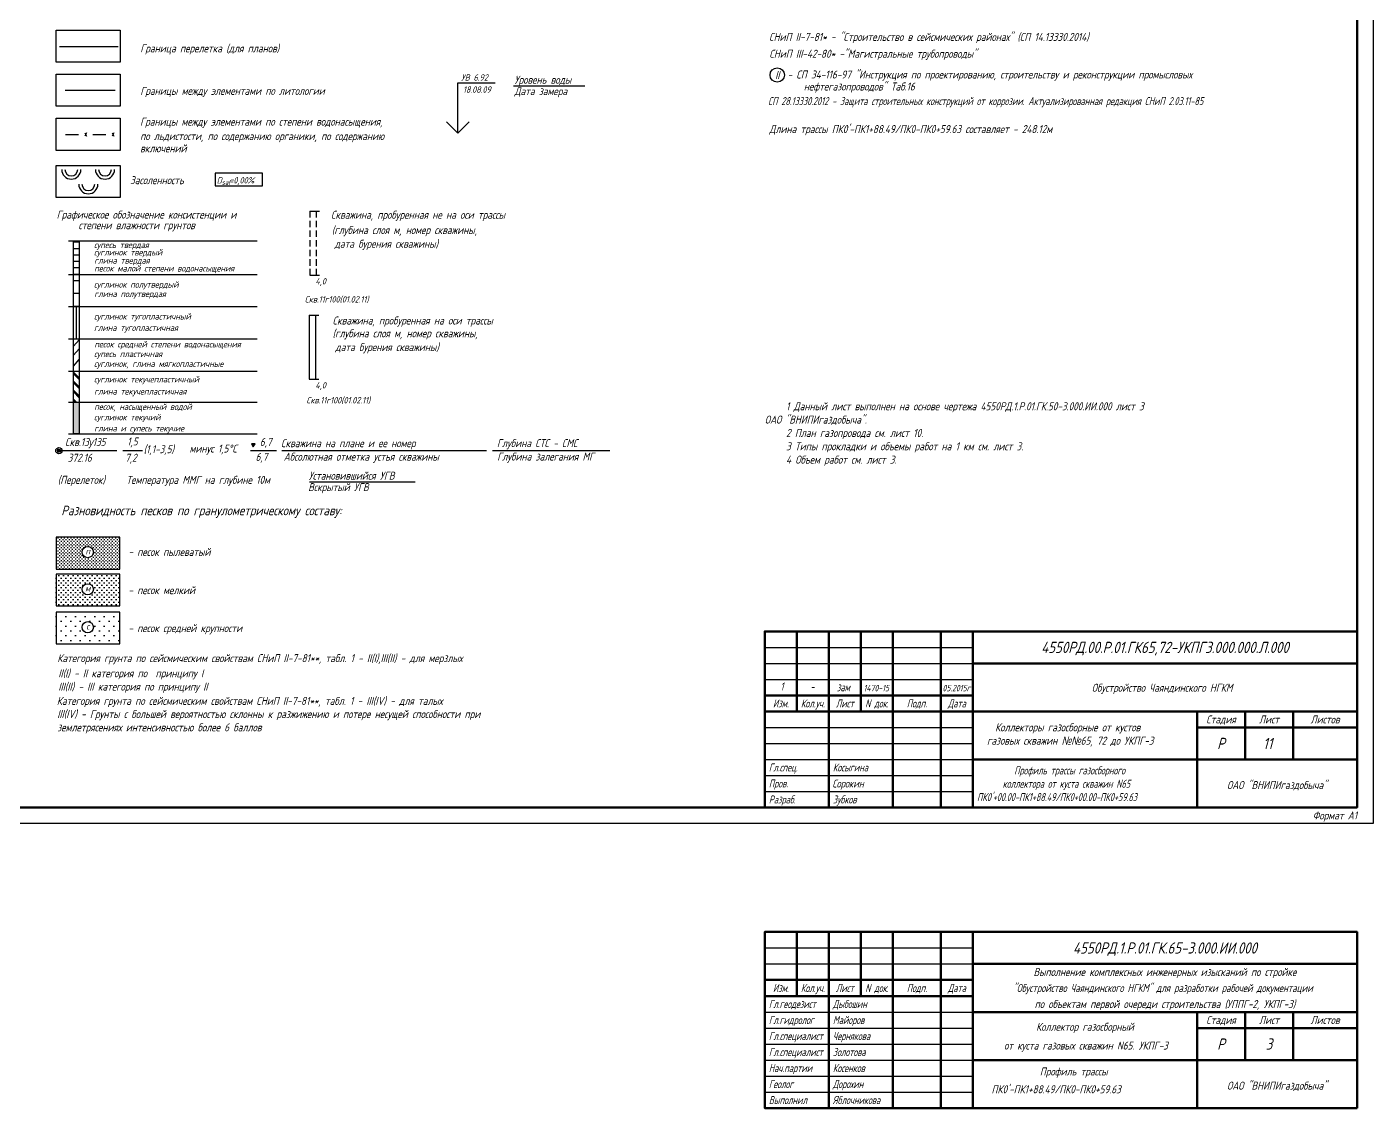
# Model space of a CAD drawing. Extents: x 0 to 841, y 0 to 683.
# Drawn here: x 420.5 to 841, y 0 to 337.7 of the extents above; entities that cross this region are included whole.
import ezdxf
from ezdxf.enums import TextEntityAlignment as Align

# ---------------------------------------------------------------- set-up
doc = ezdxf.new("R2010")
doc.units = 0
doc.linetypes.add('IZ_HIDDEN', pattern=[3, 2, -1])
doc.layers.add('ИИ_ОФОРМЛЕНИЕ_025', color=7, linetype='Continuous', lineweight=25)
doc.layers.add('ИИ_ТЕКСТ_025', color=7, linetype='Continuous', lineweight=25)
doc.layers.add('ОМГ_текст', color=1, linetype='Continuous')
doc.layers.add('ТХ-Л', color=140, linetype='Continuous')
doc.styles.add('VNIPISIMPLEXCUR', font='simplex.shx', dxfattribs={"width": 0.8, "oblique": 15})
doc.styles.add('vnipisimplexcur_annot', font='simplex.shx', dxfattribs={"width": 0.8, "oblique": 15, "height": 2.5})
doc.linetypes.add('ИИ27008', pattern='A,2.5,[1,3dservice.shx,S=1.85,R=180.00002,X=0,Y=0],2.5,-1.1,[1,3dservice.shx,S=0.6,R=30.000013,X=0.9,Y=0],-0.6,[1,3dservice.shx,S=0.6,R=-30.000013,X=0.3,Y=0],-0.6,[1,3dservice.shx,S=0.6,R=209.999975,X=-0.3,Y=0],-0.6,[1,3dservice.shx,S=0.6,R=150.000007,X=-0.9,Y=0],-1.1', length=9)

# ---------------------------------------------------------------- blocks, each defined once
blk = doc.blocks.new('ИИ01001')
at = {"color": 0, "linetype": 'Continuous', "lineweight": 50, "flags": 128}
blk.add_lwpolyline([(0, 0), (-185, 0), (-185, 55), (0, 55)], close=True, dxfattribs=at)
for points in [[(-175, 35), (-175, 55)], [(-165, 0), (-165, 55)], [(-155, 35), (-155, 55)], [(-145, 0), (-145, 55)], [(-130, 0), (-130, 55)], [(-120, 0), (-120, 55)], [(-120, 45), (0, 45)], [(-185, 40), (-120, 40)], [(-185, 35), (-120, 35)], [(-120, 30), (0, 30)], [(-50, 0), (-50, 30)], [(-35, 15), (-35, 30)], [(-20, 15), (-20, 30)], [(-50, 25), (0, 25)], [(-120, 15), (0, 15)]]:
    blk.add_lwpolyline(points, dxfattribs=at)
at = {"color": 0, "linetype": 'Continuous', "lineweight": 25, "flags": 128}
for points in [[(-185, 50), (-120, 50)], [(-185, 45), (-120, 45)], [(-185, 30), (-120, 30)], [(-185, 25), (-120, 25)], [(-185, 20), (-120, 20)], [(-185, 15), (-120, 15)], [(-185, 10), (-120, 10)], [(-185, 5), (-120, 5)]]:
    blk.add_lwpolyline(points, dxfattribs=at)
at = {"color": 0, "linetype": 'Continuous', "lineweight": 25, "style": 'VNIPISIMPLEXCUR', "oblique": 15}
for s, width, p in [('Изм.', 0.7, (-180, 36.25)), ('Кол.уч.', 0.7, (-170, 36.25)), ('Лист', 0.7, (-160, 36.25)), ('N док.', 0.7, (-150, 36.25)), ('Подп.', 0.7, (-137.5, 36.25)), ('Дата', 0.7, (-125, 36.25)), ('Стадия', 0.8, (-42.5, 26.25)), ('Лист', 0.8, (-27.5, 26.25)), ('Листов', 0.8, (-10, 26.25)), ('ОАО "ВНИПИгаздобыча"', 0.8, (-25, 5.75))]:
    blk.add_text(s, height=2.5, dxfattribs=dict(at, width=width)).set_placement(p, align=Align.CENTER)
at = {"color": 0, "linetype": 'Continuous', "lineweight": 25, "style": 'VNIPISIMPLEXCUR', "oblique": 15, "flags": 8}
for tag, width, p in [('А14_3', 0.7, (-180, 51.25)), ('А16_3', 0.7, (-160, 51.25)), ('А18_3', 0.7, (-137.5, 51.25)), ('А19_3', 0.5, (-125, 51.25)), ('А14_2', 0.7, (-180, 46.25)), ('А16_2', 0.7, (-160, 46.25)), ('А18_2', 0.7, (-137.5, 46.25)), ('А19_2', 0.5, (-125, 46.25)), ('А14_1', 0.7, (-180, 41.25)), ('А16_1', 0.7, (-160, 41.25)), ('А18_1', 0.7, (-137.5, 41.25)), ('А19_1', 0.5, (-125, 41.25)), ('А2_1', 0.8, (-60, 41.25)), ('А2_2', 0.8, (-60, 36.25)), ('А2_3', 0.8, (-60, 31.25)), ('А3_1', 0.8, (-85, 26.25)), ('А3_2', 0.8, (-85, 21.25)), ('А3_3', 0.8, (-85, 16.25))]:
    blk.add_attdef(tag, text='', height=2.5, dxfattribs=dict(at, width=width)).set_placement(p, align=Align.CENTER)
at = {"color": 0, "linetype": 'Continuous', "lineweight": 35, "style": 'VNIPISIMPLEXCUR', "oblique": 15, "width": 0.8, "flags": 8}
for tag, p in [('А1', (-60, 48.25)), ('А6', (-42.5, 18.25)), ('А7', (-27.5, 18.25)), ('А8', (-10, 18.25))]:
    blk.add_attdef(tag, text='', height=3.5, dxfattribs=at).set_placement(p, align=Align.CENTER)
at = {"color": 0, "linetype": 'Continuous', "lineweight": 25, "style": 'VNIPISIMPLEXCUR', "oblique": 15, "flags": 8}
for tag, p, width in [('А10_7', (-183.75, 31.25), 0.7), ('А11_7', (-163.75, 31.25), 0.7), ('А10_6', (-183.75, 26.25), 0.7), ('А11_6', (-163.75, 26.25), 0.7), ('А10_5', (-183.75, 21.25), 0.65), ('А11_5', (-163.75, 21.25), 0.7), ('А10_4', (-183.75, 16.25), 0.65), ('А11_4', (-163.75, 16.25), 0.7), ('А10_3', (-183.75, 11.25), 0.7), ('А11_3', (-163.75, 11.25), 0.7), ('А4_1', (-118.75, 11.25), 0.8), ('А10_2', (-183.75, 6.25), 0.7), ('А11_2', (-163.75, 6.25), 0.7), ('А4_2', (-118.75, 6.25), 0.8), ('А10_1', (-183.75, 1.25), 0.7), ('А11_1', (-163.75, 1.25), 0.7), ('А4_3', (-118.75, 1.25), 0.8)]:
    blk.add_attdef(tag, p, '', height=2.5, dxfattribs=dict(at, width=width))
blk = doc.blocks.new('ИИ03А1Г')
at = {"color": 0, "linetype": 'Continuous', "lineweight": 25}
blk.add_lwpolyline([(0, 0), (0, 594), (841, 594), (841, 0)], close=True, dxfattribs=at)
at = {"color": 0, "linetype": 'Continuous', "lineweight": 50}
blk.add_lwpolyline([(20, 5), (20, 589), (836, 589), (836, 5)], close=True, dxfattribs=at)
at = {"color": 0, "linetype": 'Continuous', "style": 'VNIPISIMPLEXCUR', "oblique": 15, "width": 0.8, "flags": 8}
blk.add_attdef('FORMAT', text='', height=2.5, dxfattribs=at).set_placement((836, 1.25), align=Align.RIGHT)
blk = doc.blocks.new('ИИ25002')
at = {"linetype": 'Continuous'}
blk.add_hatch(color=0, dxfattribs=at).paths.add_polyline_path([(0.58, 1), (-0.58, 1), (0, 0)])
at = {"color": 0, "linetype": 'Continuous', "flags": 128}
blk.add_lwpolyline([(0.58, 1), (-0.58, 1), (0, 0)], close=True, dxfattribs=at)
blk = doc.blocks.new('ИИ25017')
for radius in [3, 2]:
    blk.add_arc((0, 0), radius, 180, 0)
blk = doc.blocks.new('ИИ25042')
at = {"color": 0, "linetype": 'Continuous', "lineweight": 25}
blk.add_circle((0, 0), 1.75, dxfattribs=at)
at = {"color": 0, "linetype": 'Continuous', "style": 'VNIPISIMPLEXCUR', "oblique": 15, "width": 0.8}
blk.add_attdef('CAPTION', text='', height=2, dxfattribs=at).set_placement((0, 0.3), align=Align.MIDDLE_CENTER)
blk = doc.blocks.new('ИИ25013')
at = {"color": 0, "linetype": 'Continuous'}
for points in [[(-0.29, 0.5), (0.29, -0.5)], [(0.29, 0.5), (-0.29, -0.5)]]:
    blk.add_lwpolyline(points, dxfattribs=at)
blk = doc.blocks.new('ИИ25012')
at = {"color": 0, "linetype": 'Continuous'}
blk.add_lwpolyline([(0, 0), (4, 0)], dxfattribs=at)
blk = doc.blocks.new('ИИ25001')
at = {"linetype": 'Continuous'}
h = blk.add_hatch(color=0, dxfattribs=at)
edge = h.paths.add_edge_path()
edge.add_arc((0, 0), 0.5, 0, 360)
at = {"color": 0, "linetype": 'Continuous'}
for radius in [1, 0.5]:
    blk.add_circle((0, 0), radius, dxfattribs=at)
at = {"color": 253, "style": 'VNIPISIMPLEXCUR', "oblique": 15, "width": 0.8, "flags": 1}
for tag, p in [('DATE', (-2.5, -0.8)), ('NOTE2', (-2.5, -5.6)), ('NOTE1', (-2.5, -3.2))]:
    blk.add_attdef(tag, text='', height=1.6, dxfattribs=at).set_placement(p, align=Align.RIGHT)
at = {"color": 0, "style": 'VNIPISIMPLEXCUR', "oblique": 15, "width": 0.8}
for tag, p in [('NUMBER', (2, 0.7)), ('STS', (14.22, 0.7)), ('TFS', (19.08, -1)), ('EGWL', (38.32, 0.7)), ('HEIGHT', (2, -2.7)), ('FS', (14.22, -2.7)), ('AGWL', (36.59, -2.7))]:
    blk.add_attdef(tag, p, '', height=2, dxfattribs=at)

msp = doc.modelspace()

# ---------------------------------------------------------------- hatches: boundary and pattern name
at = {"layer": 'ИИ_ТЕКСТ_025'}
h = msp.add_hatch(dxfattribs=at)
h.set_pattern_fill('CLS_GEOWELLS_001', color=256, style=0, pattern_type=2)
h.set_pattern_definition([(360, (-483.0577, 390.4903), (7e-16, 2), [])])
h.paths.add_polyline_path([(436.816, 270.849), (435.03, 270.849), (435.03, 260.349), (436.816, 260.349)])
h = msp.add_hatch(dxfattribs=at)
h.set_pattern_fill('CLS_GEOWELLS_002', color=256, style=0, pattern_type=2)
h.set_pattern_definition([(360, (-483.0577, 390.4903), (1e-15, 4), [])])
h.paths.add_polyline_path([(436.816, 260.349), (435.03, 260.349), (435.03, 250.295), (436.816, 250.295)])
h = msp.add_hatch(dxfattribs=at)
h.set_pattern_fill('CLS_GEOWELLS_004', color=256, style=0, pattern_type=2)
h.set_pattern_definition([(135, (-2158.3264, -3458.9914), (-1.4142136, -1.4142136), []), (135, (-2158.4678, -3459.1328), (-1.4142136, -1.4142136), []), (135, (-2158.185, -3458.85), (-1.4142136, -1.4142136), [])])
h.paths.add_polyline_path([(436.816, 230.186), (435.03, 230.186), (435.03, 220.441), (436.816, 220.441)])
msp.add_hatch(color=256, dxfattribs=at).paths.add_polyline_path([(436.816, 220.441), (435.03, 220.441), (435.03, 210.592), (436.816, 210.592)])
h = msp.add_hatch(dxfattribs=at)
h.set_pattern_fill('ИИ_ПЕСОК_ПЫЛЕВАТЫЙ', color=256, pattern_type=2)
h.set_pattern_definition([(360, (1307.22187, 1169.05), (0.5, 0.5), [0, -1])])
h.paths.add_polyline_path([(449.496, 168.35), (449.496, 178.259), (429.665, 178.259), (429.665, 168.35)])
h.paths.add_polyline_path([(437.751, 173.638, -1), (441.251, 173.638, -1)], flags=16)
h.paths.add_polyline_path([(438.507, 172.694), (440.317, 172.515), (440.853, 174.515), (439.043, 174.694)], flags=8)
h = msp.add_hatch(dxfattribs=at)
h.set_pattern_fill('ИИ_ПЕСОК_МЕЛКИЙ', color=256, pattern_type=2)
h.set_pattern_definition([(360, (1307.175, 1169.05), (0.75, 0.75), [0, -1.5])])
h.paths.add_polyline_path([(429.665, 166.786), (429.665, 156.877), (449.496, 156.877), (449.496, 166.786)])
h.paths.add_polyline_path([(441.251, 162.025, -1), (437.751, 162.025, -1)], flags=16)
h.paths.add_polyline_path([(438.393, 161.081), (440.431, 160.902), (440.967, 162.902), (438.929, 163.081)], flags=8)
h = msp.add_hatch(dxfattribs=at)
h.set_pattern_fill('ИИ_ПЕСОК_СРЕДНИЙ', color=256, pattern_type=2)
h.set_pattern_definition([(360, (1307.175, 1169.05), (1.5, 1.5), [0, -3])])
h.paths.add_polyline_path([(449.496, 145.02), (449.496, 154.928), (429.665, 154.928), (429.665, 145.02)])
h.paths.add_polyline_path([(437.751, 150.167, -1), (441.251, 150.167, -1)], flags=16)
h.paths.add_polyline_path([(438.545, 149.223), (440.279, 149.045), (440.815, 151.045), (439.081, 151.223)], flags=8)

# ---------------------------------------------------------------- linework, layer by layer
at = {"layer": 'ИИ_ОФОРМЛЕНИЕ_025', "linetype": 'Continuous', "lineweight": 50, "flags": 128}
msp.add_lwpolyline([(836, 93.884), (651, 93.884), (651, 148.884), (836, 148.884)], close=True, dxfattribs=at)
for points in [[(661, 123.884), (661, 148.884)], [(671, 93.884), (671, 148.884)], [(681, 123.884), (681, 148.884)], [(691, 93.884), (691, 148.884)], [(706, 93.884), (706, 148.884)], [(716, 93.884), (716, 148.884)], [(716, 138.884), (836, 138.884)], [(651, 128.884), (716, 128.884)], [(651, 123.884), (716, 123.884)], [(716, 123.884), (836, 123.884)], [(786, 93.884), (786, 123.884)], [(801, 108.884), (801, 123.884)], [(816, 108.884), (816, 123.884)], [(786, 118.884), (836, 118.884)], [(716, 108.884), (836, 108.884)]]:
    msp.add_lwpolyline(points, dxfattribs=at)
at = {"layer": 'ИИ_ОФОРМЛЕНИЕ_025', "linetype": 'Continuous', "lineweight": 25, "flags": 128}
for points in [[(651, 143.884), (716, 143.884)], [(651, 138.884), (716, 138.884)], [(651, 133.884), (716, 133.884)], [(651, 123.884), (716, 123.884)], [(651, 118.884), (716, 118.884)], [(651, 113.884), (716, 113.884)], [(651, 108.884), (716, 108.884)], [(651, 103.884), (716, 103.884)], [(651, 98.884), (716, 98.884)]]:
    msp.add_lwpolyline(points, dxfattribs=at)
at = {"layer": 'ИИ_ТЕКСТ_025', "flags": 128}
for points in [[(429.678, 336.665), (449.678, 336.665), (449.678, 326.665), (429.678, 326.665)], [(429.671, 322.891), (449.671, 322.891), (449.671, 312.891), (429.671, 312.891)], [(429.665, 309.117), (449.665, 309.117), (449.665, 299.117), (429.665, 299.117)], [(429.665, 294.41), (449.665, 294.41), (449.665, 284.41), (429.665, 284.41)], [(479.282, 287.992), (494.054, 287.992), (494.054, 292.026), (479.282, 292.026)], [(429.665, 178.259), (429.665, 168.35), (449.496, 168.35), (449.496, 178.259), (429.665, 178.259)], [(429.665, 166.786), (429.665, 156.877), (449.496, 156.877), (449.496, 166.786), (429.665, 166.786)], [(429.665, 154.928), (429.665, 145.02), (449.496, 145.02), (449.496, 154.928), (429.665, 154.928)]]:
    msp.add_lwpolyline(points, close=True, dxfattribs=at)
at = {"layer": 'ИИ_ТЕКСТ_025', "linetype": 'ИИ27008'}
msp.add_lwpolyline([(430.697, 331.569), (449.049, 331.569)], dxfattribs=at)
at = {"layer": 'ИИ_ТЕКСТ_025', "flags": 128}
for points in [[(555.081, 304.471), (555.081, 320.18), (566.752, 320.18)], [(432.411, 317.907), (448.018, 317.907)], [(572.457, 319.252), (594.801, 319.252)], [(551.55, 308.002), (555.081, 304.471), (558.628, 308.01)], [(508.891, 280.09), (511.891, 280.09)], [(433.482, 270.849), (492.462, 270.849)], [(436.816, 270.849), (436.816, 210.592), (435.03, 210.592), (435.03, 270.849)], [(433.482, 260.349), (492.462, 260.349)], [(508.891, 260.09), (511.891, 260.09)], [(433.482, 250.295), (492.462, 250.295)], [(435.958, 240.241), (435.958, 250.295)], [(508.689, 247.606), (508.689, 227.606)], [(508.689, 247.606), (511.689, 247.606)], [(510.689, 247.606), (510.689, 227.606)], [(433.482, 240.241), (492.462, 240.241)], [(435.03, 237.906), (436.816, 239.935)], [(435.03, 235.122), (436.816, 237.151)], [(435.03, 231.719), (436.816, 233.748)], [(433.482, 230.186), (492.462, 230.186)], [(508.689, 227.606), (511.689, 227.606)], [(433.482, 220.441), (492.462, 220.441)], [(433.482, 210.592), (492.462, 210.592)], [(435.03, 210.592), (438.244, 210.592)], [(431.064, 205.383), (448.536, 205.383)], [(450.43, 205.383), (456.638, 205.383)], [(490.353, 205.383), (498.433, 205.383)], [(500.119, 205.383), (564.038, 205.383)], [(565.884, 205.383), (602.544, 205.383)], [(508.796, 195.567), (541.749, 195.567)]]:
    msp.add_lwpolyline(points, dxfattribs=at)
at = {"layer": 'ИИ_ТЕКСТ_025', "linetype": 'IZ_HIDDEN', "flags": 128}
for points in [[(508.891, 280.09), (508.891, 260.09)], [(510.891, 280.09), (510.891, 260.09)]]:
    msp.add_lwpolyline(points, dxfattribs=at)
at = {"layer": 'ИИ_ТЕКСТ_025'}
msp.add_circle((654.87, 322.637), 2.241, dxfattribs=at)

# ---------------------------------------------------------------- block references
at = {"layer": 'ИИ_ОФОРМЛЕНИЕ_025'}
msp.add_blockref('ИИ03А1Г', (0, 88.884), dxfattribs=at).add_auto_attribs({'FORMAT': 'Формат А1'})
ref = msp.add_blockref('ИИ01001', (836, 0), dxfattribs=at)
ref.add_attrib('А1', '4550РД.1.Р.01.ГК.65-3.000.ИИ.000', dxfattribs={"layer": '0', "color": 0, "linetype": 'Continuous', "lineweight": 35, "height": 3.5, "style": 'VNIPISIMPLEXCUR', "oblique": 15, "width": 0.8}).set_placement((776, 48.25), align=Align.CENTER)
ref.add_attrib('А2_1', 'Выполнение комплексных инженерных изысканий по стройке', dxfattribs={"layer": '0', "color": 0, "linetype": 'Continuous', "lineweight": 25, "height": 2.5, "style": 'VNIPISIMPLEXCUR', "oblique": 15, "width": 0.8}).set_placement((776, 41.25), align=Align.CENTER)
ref.add_attrib('А2_2', ' "Обустройство Чаяндинского НГКМ" для разработки рабочей документации  ', dxfattribs={"layer": '0', "color": 0, "linetype": 'Continuous', "lineweight": 25, "height": 2.5, "style": 'VNIPISIMPLEXCUR', "oblique": 15, "width": 0.75}).set_placement((776, 36.25), align=Align.CENTER)
ref.add_attrib('А2_3', 'по объектам первой очереди строительства (УППГ-2, УКПГ-3)', dxfattribs={"layer": '0', "color": 0, "linetype": 'Continuous', "lineweight": 25, "height": 2.5, "style": 'VNIPISIMPLEXCUR', "oblique": 15, "width": 0.8}).set_placement((776, 31.25), align=Align.CENTER)
ref.add_attrib('А3_1', 'Коллектор газосборный', dxfattribs={"layer": '0', "color": 0, "linetype": 'Continuous', "lineweight": 25, "height": 2.5, "style": 'VNIPISIMPLEXCUR', "oblique": 15, "width": 0.8}).set_placement((751, 24.128), align=Align.CENTER)
ref.add_attrib('А3_2', 'от куста газовых скважин N65. УКПГ-3', dxfattribs={"layer": '0', "color": 0, "linetype": 'Continuous', "lineweight": 25, "height": 2.5, "style": 'VNIPISIMPLEXCUR', "oblique": 15, "width": 0.8}).set_placement((751.318, 18.268), align=Align.CENTER)
ref.add_attrib('А4_1', 'Профиль трассы ', (736.907, 10.176), dxfattribs={"layer": '0', "color": 0, "linetype": 'Continuous', "lineweight": 25, "height": 2.5, "style": 'VNIPISIMPLEXCUR', "oblique": 15, "width": 0.8})
ref.add_attrib('А4_2', "ПК0'-ПК1+88.49/ПК0-ПК0+59.63", (721.81, 4.616), dxfattribs={"layer": '0', "color": 0, "linetype": 'Continuous', "lineweight": 25, "height": 2.5, "style": 'VNIPISIMPLEXCUR', "oblique": 15, "width": 0.8})
ref.add_attrib('А6', 'Р', dxfattribs={"layer": '0', "color": 0, "linetype": 'Continuous', "lineweight": 35, "height": 3.5, "style": 'VNIPISIMPLEXCUR', "oblique": 15, "width": 0.8}).set_placement((793.5, 18.25), align=Align.CENTER)
ref.add_attrib('А7', '3', dxfattribs={"layer": '0', "color": 0, "linetype": 'Continuous', "lineweight": 35, "height": 3.5, "style": 'VNIPISIMPLEXCUR', "oblique": 15, "width": 0.8}).set_placement((808.5, 18.25), align=Align.CENTER)
ref.add_attrib('А10_1', 'Выполнил', (652.25, 1.25), dxfattribs={"layer": '0', "color": 0, "linetype": 'Continuous', "lineweight": 25, "height": 2.5, "style": 'VNIPISIMPLEXCUR', "oblique": 15, "width": 0.7})
ref.add_attrib('А11_1', 'Яблочникова', (672.25, 1.25), dxfattribs={"layer": '0', "color": 0, "linetype": 'Continuous', "lineweight": 25, "height": 2.5, "style": 'VNIPISIMPLEXCUR', "oblique": 15, "width": 0.7})
ref.add_attrib('А10_2', 'Геолог', (652.25, 6.25), dxfattribs={"layer": '0', "color": 0, "linetype": 'Continuous', "lineweight": 25, "height": 2.5, "style": 'VNIPISIMPLEXCUR', "oblique": 15, "width": 0.7})
ref.add_attrib('А11_2', 'Дорохин', (672.25, 6.25), dxfattribs={"layer": '0', "color": 0, "linetype": 'Continuous', "lineweight": 25, "height": 2.5, "style": 'VNIPISIMPLEXCUR', "oblique": 15, "width": 0.7})
ref.add_attrib('А10_3', 'Нач.партии', (652.25, 11.25), dxfattribs={"layer": '0', "color": 0, "linetype": 'Continuous', "lineweight": 25, "height": 2.5, "style": 'VNIPISIMPLEXCUR', "oblique": 15, "width": 0.7})
ref.add_attrib('А11_3', 'Косенков', (672.25, 11.25), dxfattribs={"layer": '0', "color": 0, "linetype": 'Continuous', "lineweight": 25, "height": 2.5, "style": 'VNIPISIMPLEXCUR', "oblique": 15, "width": 0.7})
ref.add_attrib('А10_4', 'Гл.специалист', (652.25, 16.25), dxfattribs={"layer": '0', "color": 0, "linetype": 'Continuous', "lineweight": 25, "height": 2.5, "style": 'VNIPISIMPLEXCUR', "oblique": 15, "width": 0.65})
ref.add_attrib('А11_4', 'Золотова ', (672.25, 16.25), dxfattribs={"layer": '0', "color": 0, "linetype": 'Continuous', "lineweight": 25, "height": 2.5, "style": 'VNIPISIMPLEXCUR', "oblique": 15, "width": 0.7})
ref.add_attrib('А10_5', 'Гл.специалист', (652.25, 21.25), dxfattribs={"layer": '0', "color": 0, "linetype": 'Continuous', "lineweight": 25, "height": 2.5, "style": 'VNIPISIMPLEXCUR', "oblique": 15, "width": 0.65})
ref.add_attrib('А11_5', 'Чернякова', (672.25, 21.25), dxfattribs={"layer": '0', "color": 0, "linetype": 'Continuous', "lineweight": 25, "height": 2.5, "style": 'VNIPISIMPLEXCUR', "oblique": 15, "width": 0.7})
ref.add_attrib('А10_6', 'Гл.гидролог', (652.25, 26.25), dxfattribs={"layer": '0', "color": 0, "linetype": 'Continuous', "lineweight": 25, "height": 2.5, "style": 'VNIPISIMPLEXCUR', "oblique": 15, "width": 0.7})
ref.add_attrib('А11_6', 'Майоров', (672.25, 26.25), dxfattribs={"layer": '0', "color": 0, "linetype": 'Continuous', "lineweight": 25, "height": 2.5, "style": 'VNIPISIMPLEXCUR', "oblique": 15, "width": 0.7})
ref.add_attrib('А10_7', 'Гл.геодезист', (652.25, 31.25), dxfattribs={"layer": '0', "color": 0, "linetype": 'Continuous', "lineweight": 25, "height": 2.5, "style": 'VNIPISIMPLEXCUR', "oblique": 15, "width": 0.7})
ref.add_attrib('А11_7', 'Дыбошин', (672.25, 31.25), dxfattribs={"layer": '0', "color": 0, "linetype": 'Continuous', "lineweight": 25, "height": 2.5, "style": 'VNIPISIMPLEXCUR', "oblique": 15, "width": 0.7})
at = {"layer": 'ИИ_ТЕКСТ_025'}
for name, p in [('ИИ25012', (432.562, 304.062)), ('ИИ25013', (438.843, 304.062)), ('ИИ25012', (441.125, 304.062)), ('ИИ25013', (447.406, 304.062)), ('ИИ25017', (434.355, 293.133)), ('ИИ25017', (444.899, 293.133)), ('ИИ25017', (439.679, 288.555)), ('ИИ25002', (491.224, 206.468))]:
    msp.add_blockref(name, p, dxfattribs=at)
ref = msp.add_blockref('ИИ25001', (430.504, 205.333, 372.16), dxfattribs=dict(at, rotation=0.0001324824992992499))
ref.add_attrib('NUMBER', 'Скв.13у135', (432.426, 206.775, 372.16), dxfattribs={"layer": '0', "color": 0, "linetype": 'Continuous', "height": 2.5, "rotation": 0.00013, "style": 'VNIPISIMPLEXCUR', "oblique": 15, "width": 0.8})
ref.add_attrib('HEIGHT', '372.16', (433.228, 201.859, 372.16), dxfattribs={"layer": '0', "color": 0, "linetype": 'Continuous', "height": 2.5, "rotation": 0.00013, "style": 'VNIPISIMPLEXCUR', "oblique": 15, "width": 0.8})
ref.add_attrib('STS', '1,5', (451.814, 206.935, 372.16), dxfattribs={"layer": '0', "color": 0, "linetype": 'Continuous', "height": 2.5, "rotation": 0.00013, "style": 'VNIPISIMPLEXCUR', "oblique": 15, "width": 0.8})
ref.add_attrib('FS', '7,2', (451.173, 201.859, 372.16), dxfattribs={"layer": '0', "color": 0, "linetype": 'Continuous', "height": 2.5, "rotation": 0.00013, "style": 'VNIPISIMPLEXCUR', "oblique": 15, "width": 0.8})
ref.add_attrib('Ice', '(1,1-3,5)', (456.957, 204.529, 372.16), dxfattribs={"layer": '0', "color": 0, "linetype": 'Continuous', "height": 2.5, "rotation": 0.00013, "style": 'VNIPISIMPLEXCUR', "oblique": 15, "width": 0.8})
ref.add_attrib('TFS', 'минус 1,5%%DC', (471.281, 204.727, 372.16), dxfattribs={"layer": '0', "color": 0, "linetype": 'Continuous', "height": 2.5, "rotation": 0.00013, "style": 'VNIPISIMPLEXCUR', "oblique": 15, "width": 0.8})
ref.add_attrib('EGWL', '6,7', (493.255, 206.8, 372.16), dxfattribs={"layer": '0', "color": 0, "linetype": 'Continuous', "height": 2.5, "rotation": 0.00013, "style": 'VNIPISIMPLEXCUR', "oblique": 15, "width": 0.8})
ref.add_attrib('AGWL', '6,7', (491.935, 202.13, 372.16), dxfattribs={"layer": '0', "color": 0, "linetype": 'Continuous', "height": 2.5, "rotation": 0.00013, "style": 'VNIPISIMPLEXCUR', "oblique": 15, "width": 0.8})
for p, values in [((439.501, 173.638), {'CAPTION': 'п'}), ((439.501, 162.025), {'CAPTION': 'м'}), ((439.501, 150.167), {'CAPTION': 'с'})]:
    msp.add_blockref('ИИ25042', p, dxfattribs=at).add_auto_attribs(values)

# ---------------------------------------------------------------- texts
at = {"insert": (722.913, 106.705), "char_height": 2.5, "width": 54.38527, "attachment_point": 1, "style": 'vnipisimplexcur_annot'}
msp.add_mtext("\\pi5.9755;{\\W0.7;Профиль трассы газосборного \\P\\pi2.3577;коллектора от куста скважин N65 \\P\\pi-5.6423;ПК0'+00.00-ПК1+88.49/ПК0+00.00-ПК0+59.63}", dxfattribs=at)
at = {"layer": 'ИИ_ОФОРМЛЕНИЕ_025', "linetype": 'Continuous', "ltscale": 100, "style": 'VNIPISIMPLEXCUR', "oblique": 15, "width": 0.8}
for s, height, p in [('4550РД.00.Р.01.ГК65,72-УКПГ3.000.000.Л.000', 3.5, (776, 142.134)), ('Обустройство Чаяндинского НГКМ', 2.5, (775.104, 130.03)), ('Р', 3.5, (793.5, 112.134)), ('11', 3.5, (808.092, 112.134))]:
    msp.add_text(s, height=height, dxfattribs=at).set_placement(p, align=Align.CENTER)
at = {"layer": 'ИИ_ОФОРМЛЕНИЕ_025', "lineweight": 25, "style": 'VNIPISIMPLEXCUR', "oblique": 15}
for s, height, width, p in [('1', 2.5, 0.7, (656.366, 130.443)), ('-', 2.5, 0.7, (665.819, 130.353)), ('зам', 2.5, 0.7, (675.541, 130.173)), ('1470-15', 2, 0.7, (685.82, 130.173)), ('05.2015г', 2, 0.7, (710.846, 130.173)), ('Изм.', 2.5, 0.7, (656, 125.134)), ('Кол.уч.', 2.5, 0.7, (666, 125.134)), ('Лист', 2.5, 0.7, (676, 125.134)), ('N док.', 2.5, 0.7, (686, 125.134)), ('Подп.', 2.5, 0.7, (698.5, 125.134)), ('Дата', 2.5, 0.7, (711, 125.134)), ('Стадия', 2.5, 0.8, (793.5, 120.134)), ('Лист', 2.5, 0.8, (808.5, 120.134)), ('Листов', 2.5, 0.8, (826, 120.134)), ('ОАО "ВНИПИгаздобыча"', 2.5, 0.8, (811, 99.634))]:
    msp.add_text(s, height=height, dxfattribs=dict(at, width=width)).set_placement(p, align=Align.CENTER)
at = {"layer": 'ИИ_ОФОРМЛЕНИЕ_025', "linetype": 'Continuous', "ltscale": 100, "style": 'VNIPISIMPLEXCUR', "oblique": 15}
for s, width, p in [('Гл.спец.', 0.7, (652.25, 105.134)), ('Косыгина', 0.7, (672.25, 105.134)), ('Пров.', 0.7, (652.25, 100.134)), ('Сорокин', 0.75, (672.108, 100.109)), ('Разраб.', 0.7, (652.25, 95.134)), ('Зубков', 0.7, (672.25, 95.134))]:
    msp.add_text(s, height=2.5, dxfattribs=dict(at, width=width)).set_placement(p)
at = {"layer": 'ИИ_ТЕКСТ_025', "style": 'VNIPISIMPLEXCUR', "oblique": 15}
for s, height, width, p in [('Граница перелетка (для планов)', 2.5, 0.8, (455.907, 329.721)), ('СНиП II-7-81* - "Строительство в сейсмических районах" (СП 14.13330.2014) ', 2.5, 0.8, (652.344, 333.285)), ('СНиП III-42-80* -"Магистральные трубопроводы"', 2.5, 0.8, (652.427, 328.037)), ('II', 2.5, 0.8, (654.222, 321.385)), ('- СП 34-116-97 "Инструкция по проектированию, строительству и реконструкции промысловых', 2.5, 0.8, (658.108, 321.548)), ('Уровень воды', 2.5, 0.8, (572.803, 319.914)), ('нефтегазопроводов" Таб.16', 2.5, 0.8, (663.171, 317.801)), ('Границы между элементами по литологии', 2.5, 0.8, (455.907, 316.435)), ('Дата замера', 2.5, 0.8, (572.803, 316.35)), ('СП 28.13330.2012 - Защита строительных конструкций от коррозии. Актуализированная редакция СНиП 2.03.11-85', 2.5, 0.7, (652.039, 313.251)), ('Границы между элементами по степени водонасыщения,', 2.5, 0.8, (455.856, 306.826)), ("Длина трассы ПК0'-ПК1+88.49/ПК0-ПК0+59.63 составляет - 248.12м", 2.5, 0.8, (652.402, 304.509)), ('по льдистости, по содержанию органики, по содержанию', 2.5, 0.8, (455.856, 302.318)), ('включений', 2.5, 0.8, (455.856, 298.496)), ('Засоленность', 2.5, 0.8, (452.714, 288.545)), ('D  =0,00%%%', 2, 0.8, (479.796, 288.763)), ('sal', 1.5, 0.8, (481.345, 288.403)), ('Графическое обозначение консистенции и ', 2.5, 0.8, (429.78, 277.801)), ('Скважина, пробуренная не на оси трассы', 2.5, 0.8, (515.485, 277.743)), ('степени влажности грунтов', 2.5, 0.8, (436.592, 274.476)), ('(глубина слоя м, номер скважины,', 2.5, 0.8, (515.75, 272.98)), ('супесь твердая', 2, 0.8, (441.444, 268.577)), ('дата бурения скважины)', 2.5, 0.8, (516.612, 268.672)), ('суглинок твердый', 2, 0.8, (441.444, 266.275)), ('глина твердая', 2, 0.8, (441.531, 263.731)), ('песок малой степени водонасыщения', 2, 0.8, (441.531, 261.272)), ('суглинок полутвердый', 2, 0.8, (441.444, 256.232)), ('глина полутвердая', 2, 0.8, (441.531, 253.295)), ('суглинок тугопластичный', 2, 0.8, (441.463, 246.263)), ('глина тугопластичная', 2, 0.8, (441.463, 242.705)), ('Скважина, пробуренная на оси трассы', 2.5, 0.8, (515.982, 244.715)), ('(глубина слоя м, номер скважины,', 2.5, 0.8, (515.982, 240.715)), ('супесь пластичная', 2, 0.8, (441.455, 234.533)), ('песок средней степени водонасыщения', 2, 0.8, (441.572, 237.556)), ('дата бурения скважины)', 2.5, 0.8, (516.844, 236.407)), ('суглинок, глина мягкопластичные', 2, 0.8, (441.455, 231.46)), ('суглинок текучепластичный', 2, 0.8, (441.455, 226.624)), ('глина текучепластичная', 2, 0.8, (441.526, 222.845)), ('песок, насыщенный водой', 2, 0.8, (441.54, 218.048)), ('суглинок текучий', 2, 0.8, (441.463, 214.787)), ('глина и супесь текучие', 2, 0.8, (441.527, 211.306)), ('Скважина на плане и ее номер', 2.5, 0.8, (499.881, 206.402)), ('Глубина СТС - СМС', 2.5, 0.8, (567.31, 206.42)), ('Абсолютная отметка устья скважины', 2.5, 0.8, (500.723, 202.193)), ('Глубина залегания МГ', 2.5, 0.8, (567.394, 202.227)), ('(Перелеток)', 2.5, 0.8, (430.135, 194.948)), ('Установившийся УГВ', 2.5, 0.8, (508.491, 196.255)), ('Температура ММГ на глубине 10м', 2.5, 0.8, (451.561, 194.948)), ('Вскрытый УГВ', 2.5, 0.8, (508.355, 192.675)), ('Разновидность песков по гранулометрическому составу:', 3, 0.8, (431.235, 185.141)), ('  - песок пылеватый', 2.5, 0.8, (449.537, 172.436)), ('  - песок мелкий', 2.5, 0.8, (449.537, 160.496)), ('  - песок средней крупности', 2.5, 0.8, (449.537, 148.638)), ('Категория грунта по сейсмическим свойствам СНиП II-7-81**, табл. 1 - II(I),III(II) - для мерзлых', 2.5, 0.8, (429.999, 139.27)), ('II(I) - II категория по  принципу I', 2.5, 0.8, (430.321, 134.542)), ('III(II) - III категория по принципу II', 2.5, 0.8, (430.321, 130.38)), ('Категория грунта по сейсмическим свойствам СНиП II-7-81**, табл. 1 - III(IV) - для талых', 2.5, 0.8, (429.828, 125.916))]:
    msp.add_text(s, height=height, dxfattribs=dict(at, width=width)).set_placement(p)
at = {"layer": 'ИИ_ТЕКСТ_025', "style": 'VNIPISIMPLEXCUR', "oblique": 15, "width": 0.8}
for s, p in [('УВ 6.92', (564.505, 321.863)), ('18.08.09', (565.434, 318.094))]:
    msp.add_text(s, height=2, dxfattribs=at).set_placement(p, align=Align.MIDDLE_RIGHT)
for p in [(510.603, 258.227), (510.607, 225.743)]:
    msp.add_text('4,0', height=2, dxfattribs=at).set_placement(p, align=Align.MIDDLE_LEFT)
for p in [(517.272, 253.581), (517.786, 222.078)]:
    msp.add_text('Скв.11г100(01.02.11)', height=2, dxfattribs=at).set_placement(p, align=Align.TOP_CENTER)
at = {"layer": 'ИИ_ТЕКСТ_025', "insert": (429.978, 124.319), "char_height": 2.5, "width": 154.54866, "attachment_point": 1, "style": 'VNIPISIMPLEXCUR'}
msp.add_mtext('III(IV) - Грунты с большей вероятностью склонны к разжижению и потере несущей способности при землетрясениях интенсивностью более 6 баллов', dxfattribs=at)
at = {"layer": 'ОМГ_текст', "color": 230, "linetype": 'Continuous', "lineweight": 25, "ltscale": 2, "insert": (651, 220.434), "char_height": 2.5, "width": 185, "attachment_point": 1, "style": 'VNIPISIMPLEXCUR'}
msp.add_mtext('{\\C0;     1 Данный лист выполнен на основе чертежа 4550РД.1.Р.01.ГК.50-3.000.ИИ.000 лист 3 \\PОАО "ВНИПИгаздобыча".\\P     2 План газопровода см. лист 10.\\P     3 Типы прокладки и объемы работ на 1 км см. лист 3.\\P     4 \\Fsimplex|c204;\\H0.99996x;Объем работ см. лист 3.}', dxfattribs=at)
at = {"layer": 'ТХ-Л', "color": 0, "insert": (719.52, 120.163), "char_height": 2.5, "attachment_point": 1, "style": 'VNIPISIMPLEXCUR'}
msp.add_mtext_dynamic_manual_height_columns('\\pi3.4169;Коллекторы газосборные от кустов \\P\\pi0.89287;газовых скважин {\\fArial|b0|i0|c204|p34;№№}65, 72 до УКПГ-3', width=64.9291, gutter_width=12.5, heights=[0], dxfattribs=at)

doc.saveas('drawing.dxf')
